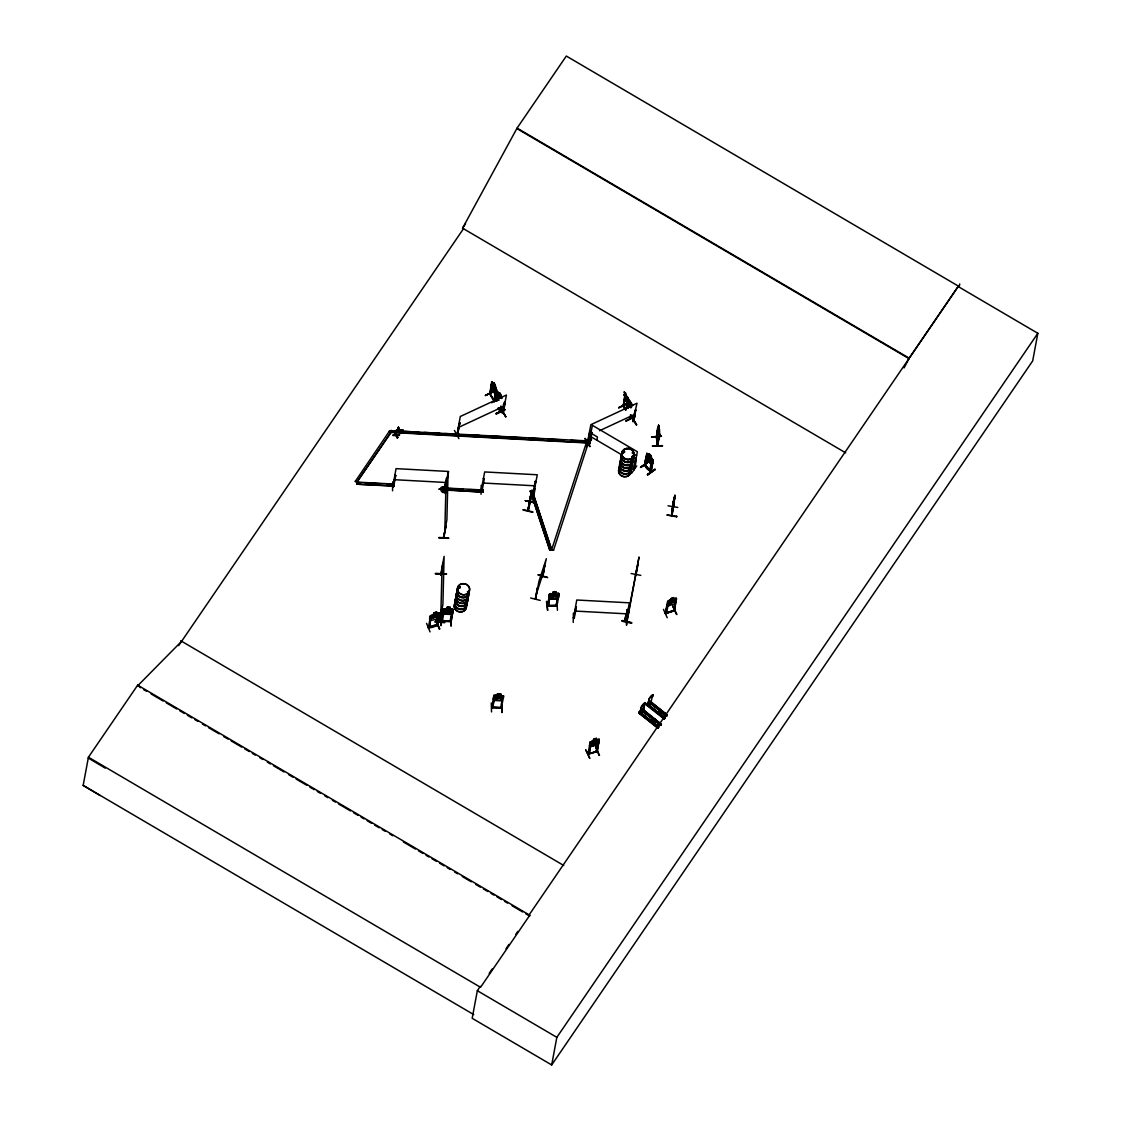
<?xml version="1.0" encoding="UTF-8"?>
<svg xmlns="http://www.w3.org/2000/svg" width="1121" height="1121" viewBox="0 0 1121 1121"><rect width="100%" height="100%" fill="white"/><g stroke="black" fill="none" stroke-linecap="round" stroke-linejoin="round"><path stroke-width="1.5" d="M443.874 491.138L443.986 486.808L441.59 489.232L442.963 491.166L444.631 490.704L444.056 486.92M535.32 598.698L537.463 587.698M542.452 576.698L546.305 558.72L538.921 581.463L535.586 599.259L535.81 598.39M657.565 431.893L657.957 437.919L657.999 433.407M529.35 502.46L529.701 500.877M529.378 502.362L531.522 493.913M529.827 499.826L530.723 495.398L527.781 510.475M529.687 502.754L532.363 491.11L531.424 492.75M392.728 481.82L392.546 490.788M395.657 475.696L394.774 475.332L395.657 475.696L393.667 486.78L392.742 485.911M444.729 622.071L434.822 621.819L444.673 622.73M441.226 574.232L441.114 574.947L441.128 574.134C421.65 572.593 457.971 574.246 442.711 574.12M438.815 537.477L448.666 538.038M449.913 489.681C416.97 488.406 470.119 489.975 444.505 489.583C443.566 487.621 448.274 476.285 446.48 478.443M439.67 620.754C440.763 629.89 444.21 588.847 439.474 621.861L440.119 620.866M440.791 574.022L441.17 574.849M441.66 610.104L441.996 610.931M443.58 536.791L443.566 537.702L446.887 519.85L448.092 472.011L445.205 490.508M443.173 563.905L442.851 563.078L441.114 575.031M444.448 489.134L446.48 478.121M443.93 536.805L443.636 537.197M443.986 486.808L444.757 490.578L447.181 478.737L446.817 479.536M444.042 536.511L443.902 537.716L445.99 525.763L443.468 537.505L444.056 536.342M445.205 490.157L445.373 489.12M445.962 486.374L445.317 493.857L445.583 484.664M445.654 525.749L445.976 526.576L445.99 525.763M534.044 492.848L533.092 492.021L533.834 492.932L537.267 474.772L484.678 471.941L481.273 490.059L482.422 489.345M484.3 478.695L483.417 478.653L484.3 478.695L482.198 490.087M534.661 488.21L533.96 497.178L534.675 488.238M535.123 481.441L536.006 481.806L535.123 481.441L533.148 492.848L533.021 492.077M573.237 622.393L573.377 613.215M576.39 606.755C572.439 630.254 573.672 611.94 576.376 607.078M627.185 609.81C629.596 607.148 621.805 623.57 626.064 620.151M573.518 618.119L576.755 600.001L629.343 602.832L626.121 620.908L625.238 620.109M627.2 609.502L625.028 620.852L626.008 620.978L625.028 620.544M626.737 616.27L626.583 625.266L626.303 616.046M658.714 430.744L658.812 427.073L659.344 432.005L658.77 435.228L658.223 430.828L658.069 436.097L659.078 430.926M360.205 482.633L356.856 482.45L355.287 481.133L356.926 482.1L393.737 484.076L393.625 486.178L356.814 484.188L356.926 482.1L391.089 432.075L588.315 442.697L588.371 440.945L391.075 430.674L398.053 431.053M356.926 482.1L391.033 432.426L391.145 430.338M440.623 625.49L441.422 616.326L441.114 625.462M440.833 615.247L442.038 567.408M441.17 625.518L441.422 616.326M451.146 621.721L453.22 609.544L452.225 608.941L443.51 608.913L441.282 621.188L443.468 609.852L444.35 609.894L442.375 621.258L441.506 620.459M442.823 612.655L443.678 614.07L451.287 614.476L452.534 613.187M444.827 530.892L446.032 483.053M446.214 490.129L446.326 488.041L483.137 490.017L483.025 492.105L446.214 490.129L446.326 488.041M443.51 608.913L446.929 608.759L447.097 607.246L450.32 607.428L447.097 607.246M444.35 609.894L443.454 610.16M441.492 621.258L451.048 621.721C448.89 621.398 451.987 615.499 452.225 610.314L453.108 610.679L450.936 621.763M451.034 626.05L451.301 616.858L451.132 625.84M452.225 610.314L453.108 610.679M453.108 609.544L452.281 608.899M491.516 711.933L491.306 702.965M492.862 707.015C492.918 710.546 493.955 693.437 494.739 696.673M494.081 700.541L493.226 699.042L493.913 695.384L503.609 696.015L500.358 695.398L500.611 693.941M497.234 695.076L495.636 695.496L495.16 698.033L496.575 699.21L501.409 698.369L501.886 695.833L500.358 695.3L500.723 693.899L497.486 693.717L497.332 695.23L493.913 695.384L491.881 707.771L492.68 707.799L494.753 696.365M497.486 693.815L500.723 693.997M501.619 707.799L500.555 708.22L501.633 707.491M494.081 700.443L501.676 700.849M501.704 703.329L501.984 712.564L501.76 703.343M502.628 696.786L503.511 697.15L502.628 696.786L500.653 708.192M391.033 432.426L389.449 431.123L391.033 432.426L588.259 443.033L588.371 440.945M636.041 575.115C636.294 574.989 635.831 574.527 635.593 574.821M673.329 505.375L672.936 507.687L674.001 498.509L672.194 511.26L673.315 504.618M672.292 511.274L673.287 502.516L672.768 505.907M657.228 445.752L656.402 436.531M657.102 444.995L659.61 433.841L657.649 444.967M657.368 445.303L657.27 444.406M438.801 537.94L448.666 538.374M588.945 443.033L589.94 443.594L591.916 432.51C590.094 429.946 586.886 446.284 589.996 443.313M634.122 469.531L633.001 469.251L633.954 469.783L637.359 451.721L592.406 425.349L588.819 443.313L589.674 443.804L591.916 432.51M662.399 445.612C632.286 446.985 682.563 445.443 652.604 445.85M659.288 712.48L660.577 711.457M674.772 495.538L674.015 504.548L674.267 500.372M657.635 431.053L657.873 428.754M672.474 509.705L672.558 508.696M674.506 497.584L674.604 496.575M668.298 602.061C667.485 608.157 667.149 612.655 665.496 613.762C664.921 612.304 668.999 599.987 667.612 602.65M666.477 613.075L666.463 613.411M673.539 610.427L675.557 599.497L676.369 599.217L674.478 610.623L665.664 613.691M624.271 394.214C624.033 396.259 624.173 392.826 625.21 394.956L627.76 405.41L624.243 395.012L627.844 405.662M672.418 508.92L672.88 505.655M641.548 707.841L640.988 712.704L643.104 710.476L644.533 704.689A3.293 0.715 -51.5 0 0 644.897 702.741A3.293 0.715 -51.5 0 0 641.913 705.88A3.293 0.715 -51.5 0 0 641.548 707.841L641.142 712.83L643.258 710.602L644.687 704.815A3.293 0.715 -51.5 0 0 645.065 702.867A3.293 0.715 -51.5 0 0 642.067 706.006A3.293 0.715 -51.5 0 0 641.702 707.968M649.213 699.952L648.821 704.941L650.923 702.713L652.212 696.8A3.293 0.715 -51.5 0 0 652.576 694.852A3.293 0.715 -51.5 0 0 649.577 697.991A3.293 0.715 -51.5 0 0 649.213 699.952L649.367 700.079A3.293 0.715 -51.5 0 1 649.746 698.117A3.293 0.715 -51.5 0 1 652.73 694.978A3.293 0.715 -51.5 0 1 652.366 696.926L652.212 696.8M672.754 505.963L673.525 501.199L673.427 502.082M674.085 500.751L673.483 505.109L674.113 501.676M674.155 501.381L674.169 500.625M673.665 504.492L673.777 503.693M674.772 495.79L674.422 498.999M676.594 516.823L676.706 516.094M677.785 507.435L668.032 505.823M676.608 516.781L666.869 514.987L676.664 516.375M673.903 502.208L674.169 500.302M673.749 501.662L674.127 499.111M443.846 486.738L443.65 488.055L441.59 489.232M430.52 615.807L428.334 627.984C428.895 626.891 429.918 626.779 437.358 624.887M591.089 742.929C589.856 739.986 590.122 757.151 588.861 753.27M674.492 498.158L674.786 496.085M674.225 498.663L673.048 507.603M441.226 574.513L443.187 563.092M460.241 587.012L459.358 587.642L459.4 586.591M467.667 592.154L467.849 592.392M467.695 592.463L468.354 591.972L467.387 591.72M624.187 451.034L623.08 452.239M623.388 451.553L623.907 452.394M624.817 451.861L623.654 452.688L623.178 451.371M631.698 456.709L632.426 456.345M644.827 464.416L650.853 472.025L653.095 460.1L646.817 453.262L644.547 465.229L650.881 471.955M650.923 471.619C642.067 466.756 644.757 461.782 647.209 454.678M650.951 471.549L650.614 470.638M626.653 621.637L629.203 609.852M627.059 621.609L639.04 556.997L635.551 575.634L635.705 574.33M638.115 563.765L635.887 575.704M631.585 623.15C624.117 619.24 613.79 620.488 631.599 623.08M631.081 573.518L640.806 575.367M100.147 795.518L83.164 785.401L88.433 757.221L137.673 685.155L529.785 915.24L529.63 916.039L525.693 913.727M140.545 687.734L137.673 685.155M356.814 484.188L393.695 485.827M392.953 435.41L395.839 434.668L392.953 435.41L396.049 435.494L397.395 438.031L396.736 435.242L399.552 434.71L396.442 434.864L395.124 432.061L396.442 434.864M395.124 432.061L395.082 432.3M396.274 430.548L396.722 429.707L399.174 429.791L396.274 430.548L399.426 430.394L396.316 430.324M396.049 435.494L392.995 435.186M397.787 437.456L396.736 435.242M399.132 430.03L398.445 427.199C397.703 431.725 407.091 429.511 399.819 429.763M398.011 427.998L398.445 427.199M397.395 438.031L397.829 437.218M396.694 435.466L399.132 435.312M402.873 429.847L400.029 430.604L402.831 430.072M399.552 434.71L399.09 435.551M401.164 432.356L400.729 433.154L400.071 430.366M392.784 486.29C394.746 486.892 392.588 484.973 392.798 486.794L396.035 468.634L448.624 471.465L445.093 490.69M393.737 484.076L386.983 484.062M395.671 475.374L392.798 486.738M446.34 489.176C442.305 499.756 435.985 481.245 446.284 488.966M444.448 488.7C446.004 488.406 445.513 490.227 444.519 489.078M457.032 434.584L460.269 416.508L506.426 395.04L503.063 412.78M457.256 434.584L459.792 422.855L457.592 433.855M457.116 434.542L457.9 433.449L456.864 434.303M457.69 433.883L459.792 422.855M178.673 645.598L463.548 228.628L462.623 228.081L517.075 128.116L566.315 56.05L958.427 286.121L528.706 915.507M426.569 623.36L430.044 631.88M436.027 573.798L445.892 574.274M430.492 615.709C427.101 622.337 433.771 620.277 437.652 618.316L439.488 612.935L430.394 615.723M428.292 627.284C432.384 629.708 447.601 619.465 428.306 627.662M429.259 627.704L431.207 616.368L430.38 616.62L431.207 616.368M429.203 627.816L431.333 616.662M433.645 614.42C433.098 611.281 440.511 611.94 433.799 613.047L433.505 614.322M436.475 613.551L436.798 612.024M435.789 620.74L439.754 629.105L435.915 620.67M436.545 625.462L438.591 614.098L439.418 613.846L438.703 614.392C434.009 632.608 439.082 626.317 439.418 613.846M436.854 625.098L436.742 625.112M439.586 622.057L442.907 604.205L444.112 556.366L440.665 574.835L440.819 573.742M442.375 621.258L442.263 620.488M494.109 391.285L485.407 395.545L494.039 391.411M447.685 607.554L449.633 607.666M496.211 389.646C492.539 411.673 493.913 395.671 496.645 390.374L494.319 401.64L489.639 393.681L491.797 381.911L493.534 384.013L492.609 383.326L492.722 388.272L495.146 390.963L494.922 386.647C496.211 385.428 493.086 380.495 493.576 384.153M491.544 387.964L490.017 394.48L492.007 382.499L490.185 394.088M491.166 385.638L491.881 381.869L492.483 382.303M446.929 608.661L445.233 609.025L444.757 611.562L446.172 612.739L449.199 612.893L451.02 611.898L451.483 609.362L449.955 608.815L450.32 607.428M493.478 384.195L493.786 382.653M450.138 620.95L450.25 621.721M495.272 385.246L496.547 389.772L494.137 401.514M494.165 400.197L494.627 401.5L489.933 393.541M496.141 400.575L497.808 391.902L496.449 400.435M496.575 401.304L497.92 392.546L498.046 393.415M496.869 401.164L497.458 397.997M481.441 490.059L481.526 489.204M498.831 397.226L498.873 393.653L499.546 396.862L498.228 396.75L499.826 397.717M483.137 490.017L469.685 489.653M483.025 492.105L446.27 489.779M501.255 395.335C501.648 399.651 499.756 389.057 499.391 394.242L498.537 393.373L498.635 398.305M500.947 405.998L499.686 410.832L500.569 410.945M499.77 410.875L500.358 407.708M501.073 406.867L500.148 411.659L500.583 411.015M501.381 406.727L500.526 411.323M503.357 413.089L505.165 401.752L502.362 413.032M504.394 402.117C501.788 406.18 504.212 414.546 502.334 413.117M505.767 416.662L500.947 408.801L505.753 416.648M525.385 500.625L535.081 502.684L525.371 500.751M530.275 491.208L532.167 490.409L551.658 549.766L549.836 550.215L530.275 491.208L532.195 490.269L530.317 502.194M528.047 509.803L531.816 491.278M498.088 694.025L500.022 694.137M534.997 503.007L525.371 500.667M501.493 707.449L492.848 707.127M503.609 695.917L501.605 700.905M501.339 708.276L503.511 696.842M538.108 574.975L547.651 577.553L538.178 574.737M537.337 588.077L535.67 599.189M544.61 565.727L542.872 576.867M543.026 574.456L544.722 565.334M540.21 600.394L530.625 597.997M549.836 550.215L530.331 490.858M551.658 549.766L553.508 550.313L549.893 549.865M547.454 605.452C546.516 607.512 550.117 605.256 547.384 605.424M550.327 595.139L548.169 606.223L550.313 594.831L549.416 594.845L550.313 594.831M547.637 610.314L546.445 601.543M480.306 986.354L477.336 990.698L472.179 1018.302L551.686 1064.95L1032.679 360.906L1037.836 333.301L958.329 286.64M552.891 593.499L553.031 592C557.838 590.389 554.517 593.513 557.417 593.724L556.955 596.26L552.121 597.479L550.705 596.428L551.182 593.892L552.793 593.457M553.634 592.252L555.568 592.196M586.479 442.445L588.259 443.341L586.479 442.445L551.728 549.416M557.165 605.228L556.128 605.971L558.188 594.915L559.057 594.578L558.174 594.606L556.016 605.971L557.165 605.578M586.311 446.873L591.496 439.194L587.194 445.738M557.039 605.186L548.309 605.382M587.46 442.473L590.865 424.677L637.008 403.21L632.819 421.37L633.954 421.244L632.917 421.328M588.483 441.618C588.931 441.001 592.252 417.04 587.824 442.711M588.427 442.417L590.389 431.01M557.431 610.272L556.871 601.066M589.674 443.804L589.071 442.655M589.968 446.382L587.908 444.126M596.834 440.203L597.437 436.98L591.58 433.547M627.256 403.574L618.652 407.764L627.312 403.448M625.378 394.536L623.248 406.657L625.364 396.988M625.938 409.992L623.248 405.788L624.929 396.274M623.346 406.685L624.929 394.83M623.64 406.545L623.374 405.368M625.98 409.095L628.054 399.482M626.289 408.955L627.171 404.219M626.709 408.24L627.76 399.637M627.017 408.1L627.606 404.947M627.998 408.254L629.189 401.949L628.727 407.399M628.306 408.114L628.909 405.115M626.261 420.571C653.725 407.568 607.218 430.702 634.934 416.255M630.422 418.595L630.534 414.63M631.263 415.218L630.731 418.455L630.394 417.208M630.38 418.511L630.969 415.359M631.557 416.802L636.742 424.831L631.599 416.97M632.819 421.37L635.761 409.908L633.813 421.356M634.976 410.286L632.987 421.65L633.855 420.515M636.266 425.055L631.515 416.816M631.501 473.426L636.7 465.93M633.267 469.04C634.276 472.852 637.218 458.209 635.341 457.999L633.309 469.026M640.918 467.499L648.344 461.852M590.249 741.99L589.464 745.647L590.291 746.782L597.381 744.498M593.401 740.701C592.855 737.562 600.281 738.207 593.57 739.328L593.317 740.687L590.192 742.102L587.979 753.971L596.596 751.322M588.945 754.055L589.071 753.256M589.029 753.971L590.977 742.634M585.849 749.963L589.786 758.16M644.883 464.851L646.873 453.851M594.088 739.314L595.91 738.753M646.579 459.218L645.135 465.719M651.581 436.994L661.446 436.307L651.623 436.84M651.315 455.981L651.483 461.544L650.222 461.488L647.378 457.102L647.854 454.565L649.003 455.266L649.269 453.725L648.947 455.14L646.803 453.416M596.232 739.832L596.554 738.305M599.511 755.358L595.685 746.95M647.42 474.561L655.154 469.461L647.7 475.122M598.348 740.378L596.302 751.743L598.348 740.378L599.189 740.112L597.325 751.476L588.077 753.943M657.074 431.515C658.84 417.11 658.938 448.582 658.784 431.487L658.882 435.074M621.987 620.614L631.669 622.659M657.298 445.808L659.512 433.855L658.559 425.111L656.317 436.84M651.217 471.773L653.207 460.717C651.847 457.522 648.541 474.183 650.74 470.764M656.738 436.994L658.742 425.868L656.346 437.779M650.222 471.24L652.324 461.656M656.766 437.807L657.354 434.57M658.77 434.934L658.139 429.245L658.307 430.366L659.218 426.218L658.868 427.718L658.616 426.709M652.338 463.786L653.011 460.156M658.784 428.18L658.602 433.463M659.316 428.839L658.559 425.111M657.887 434.065L657.943 429.749L658.251 437.568L659.12 426.218M659.498 432.412L659.54 429.161M659.61 433.841L657.635 445.78L656.822 437.526M551.686 1064.95L556.843 1037.345L1037.836 333.301M673.175 502.586L673.875 498.859M672.586 507.729L674.912 495.02M674.436 498.397L674.169 500.358L674.534 497.444M675.108 495.846L671.591 515.632L672.712 506.524M674.113 503.735L671.927 515.674L674.071 500.316M657.915 728.188L638.802 712.97L639.46 711.569L658.994 727.053L639.699 711.905M640.427 710.041L640.385 711.401L641.576 709.173L640.609 710.182M641.829 709.761L641.352 710.504L641.394 709.018M644.099 710.98L644.463 710.154L642.375 708.5M663.464 609.376L667.233 617.769M664.501 718.841L646.873 703.946L665.117 718.197M647.125 703.68L663.534 717.412M648.092 702.152L648.05 703.512L649.255 701.284L648.05 703.512M649.577 703.007L649.073 701.129M649.101 705.908L651.988 702.979M670.61 600.029L670.904 598.586C680.405 594.438 657.102 606.321 675.571 598.166L676.481 598.404L674.169 610.202M651.777 703.091L651.876 702.517M671.367 598.642L673.146 598.011M650.096 721.153L653.235 717.972M670.652 599.945L669.083 600.926L668.606 603.462L669.896 604.023L674.366 601.431L674.842 598.894L673.441 598.964L673.805 597.521M676.888 614.364L672.642 605.929L676.524 614.49M675.557 599.497C673.553 613.79 677.715 609.249 665.328 613.425L667.598 601.445L668.677 600.646M675.655 601.991L676.327 598.362M657.761 713.264L660.9 710.069M656.065 726.086L659.232 722.751M659.807 715.072L663.015 711.583M661.684 716.403L664.823 713.208M904.087 367.898L909.201 358.188L958.427 286.121M959.1 287.34L959.744 283.921M627.914 614.925L636.966 568.039M442.963 491.166L443.524 486.934M641.674 710.77L641.801 710.111M502.46 412.682L503.259 413.117M587.614 442.024L588.637 442.01M587.656 441.898L588.651 441.94M523.185 509.635L532.811 511.891M530.667 496.827L531.228 494.319M530.373 497.318L530.037 498.803M523.073 510.041L532.713 512.269M530.219 498.761L530.261 499.63L530.247 498.565M532.363 491.11L531.83 491.825M641.338 709.663L640.778 709.999M648.751 701.634L648.513 702.363L648.989 701.76M648.414 701.844L648.33 702.026M536.861 592.505L544.245 569.762M553.508 550.313L588.315 443.005M531.929 490.76L528.173 510.756L530.429 501.704M674.478 609.824L673.735 610.847M673.567 610.146L674.38 609.852M642.109 710.672L641.212 709.999M648.779 702.321L649.451 702.391M596.358 751.014L597.283 750.72M597.297 751.098L596.61 751.364M442.15 490.774L443.608 487.173M529.911 501.746L527.837 510.559M651.301 471.38L645.402 465.397M641.366 710.532L640.75 709.523M625.63 410.132L622.884 405.382M630.689 418.329L629.974 417.306M489.709 393.387L490.353 394.172M458.629 586.844L459.89 586.563M458.993 586.647L459.232 587.572M460.353 587.6L460.156 586.703A6.166 5.577 10.6 0 0 458.811 587.544L460.156 587.67M632.384 456.261L632.72 456.836M441.646 490.059L443.538 487.06M533.218 492.497L534.114 492.441L533.078 492.455M574.456 617.755L573.321 617.755M648.947 701.998L667.037 716.137L649.493 701.872L648.877 702.517M441.296 620.88L451.217 621.328L442.459 620.544M492.848 707.323L491.965 707.365M660.844 725.063L641.352 710.378M664.277 719.15L646.467 705.081L647.574 703.918L662.567 715.899M586.745 445.429L591.454 439.418M635.341 457.999L635.929 458.699L632.987 457.046M633.799 469.363L633.463 468.648M465.579 223.752L462.553 228.18L845.682 452.842M355.217 481.484L389.449 431.123M489.19 973.336L492.161 969.006M505.991 948.758L508.948 944.414M515.87 934.297L517.846 931.411M529.785 915.24L480.545 987.307L88.433 757.221M674.562 603.701L675.753 601.963L674.618 603.729L667.626 606.195L666.855 605.2M659.386 711.975L661.096 711.681M652.814 721.321L653.725 720.663M660.759 713.376L661.432 712.003M442.739 488.069L443.706 486.752L441.996 488.504M598.6 742.957L597.311 744.47L590.291 746.782M597.353 744.568L598.572 742.859M585.078 438.605L589.814 446.634M638.844 712.942L657.971 728.118M639.026 712.662L639.643 712.017M547.258 605.886L556.997 605.634M589.688 758.371L585.793 750.005M548.884 597.563L549.724 598.936L557.221 598.684L558.468 597.409L559.043 593.682L558.216 593.205L549.472 594.018L550.733 593.555M547.328 605.494L547.482 606.251L549.57 594.032L548.786 597.675L549.64 598.992L557.221 598.782L558.468 597.311M460.072 587.278L459.974 587.376A6.166 5.577 10.6 0 0 458.713 588.049M639.46 711.569L641.534 713.222L641.156 714.203L644.323 710.868M648.274 702.292L649.255 701.284M642.025 709.327L639.348 712.143L658.588 727.473M658.195 727.823L639.082 712.55L642.249 709.215L661.46 724.418M664.683 718.715L646.733 704.731L649.914 701.326M648.653 704.815L650.769 702.587L666.07 714.708M666.925 714.722L663.73 718.197L666.897 714.862L651.259 702.405M452.422 613.075L451.217 614.336L443.776 613.93M392.602 486.374L393.569 486.388M481.245 489.695L482.38 489.709L481.455 489.639M533.904 492.876L533.05 492.806M137.519 685.968L181.63 641.268M442.249 620.908L441.352 620.824M501.451 707.799L491.895 707.309M658.475 437.933L657.621 431.025M639.068 712.62L658.377 727.697M633.799 421.314L632.875 421.076M652.492 463.8L651.427 464.43L646.537 458.965M651.315 456.079L649.199 453.781M648.288 462.006L640.525 467.345L648.344 462.104M640.567 467.359L648.022 461.726M653.081 460.213L651.147 457.382M653.207 460.717L652.366 460.269M454.439 430.464L458.909 438.633M589.926 446.41L585.162 438.381L586.255 441.506M459.246 586.437L458.895 587.194M652.422 463.716L651.385 464.332L646.593 458.979L646.13 456.906L646.509 459.05M433.603 614.336L432.005 615.247L431.529 617.783L432.846 618.414L437.386 615.99L437.863 613.453L436.587 613.481M593.373 740.603L591.762 741.527L591.285 744.064L592.603 744.68L597.157 742.256L597.633 739.72L596.19 739.734L599.245 739.215L597.115 751.154M495.076 393.863L491.334 387.712L491.11 385.554L491.334 387.712L494.978 393.905L495.762 393.457M493.843 386.871L495.552 388.02L494.277 387.908L495.02 391.243L493.913 387.67L492.315 386.703L493.632 386.815L492.946 383.606L493.885 386.815M499.812 396.89L501.465 398.137L500.19 397.955M436.531 624.691L437.428 624.481M596.414 750.888L596.512 751.729M597.157 751.532L588.301 754.251M548.351 605.858L547.454 605.788M459.19 423.5L459.96 423.135M504.562 402.397L505.333 402.033M629.624 402.677L629.484 401.808M589.772 431.669L590.557 431.291M635.145 410.566L635.929 410.188M588.581 442.347L587.754 442.725M492.469 382.219L496.547 389.772M492.133 383.368L492.007 382.499M493.829 391.075L485.351 395.405M496.645 390.374L495.916 389.786M499.349 394.102L497.752 392.056L501.886 398.459M498.719 400.239L497.121 395.545L497.402 397.731M491.657 402.747L497.416 400.015M458.209 427.549L504.352 406.082M496.141 413.467L504.772 409.389L496.141 413.705M496.323 414.027L504.982 410.006M624.229 392.014L626.331 395.783L625.504 392.911M632.748 405.298L630.016 401.22L625.686 398.726M630.591 405.942L627.998 397.647L630.394 405.27M626.583 398.796L625.574 398.782M626.555 402.551L627.97 405.606M629.876 406.489L628.405 404.359L628.11 401.038L631.487 404.331M588.805 435.719L591.874 434.289M599.567 430.702L634.948 414.252M647.504 704.002L646.761 704.703M673.483 599.048L676.369 598.46M675.683 599.791L676.509 599.497M665.566 612.921L673.651 610.497M673.581 610.581L665.664 613.355M457.242 434.205L457.802 433.491M631.754 456.667L632.496 457.172M467.807 591.566L468.102 591.944M598.474 740.673L599.301 740.406M588.217 753.901L588.903 753.676M589.632 443.398L589.282 442.711M500.947 408.647L505.795 416.816M547.609 610.314L546.964 601.332M652.338 719.374L653.809 720.271M653.109 721.153L651.847 720.747M501.339 708.234L491.713 707.715L492.764 707.015M481.189 485.323L481.035 494.305M439.334 629.203L435.831 620.516M599.09 755.47L595.587 746.782M658.545 428.867L658.798 431.823M657.06 431.417L657.859 440.581M459.526 587.656L460.213 586.858M659.694 434.654L659.274 433.855M661.362 436.055L651.581 437.106M656.486 437.54L656.738 436.419L656.388 437.246M553.143 592.14L556.156 592.056M547.412 606.237L556.983 605.971L559.155 593.766L558.216 593.303M436.041 573.672L445.934 574.036M403.294 431.333L419.002 432.188M424.242 432.468L439.95 433.309M445.177 433.589L459.148 434.345M466.126 434.724L480.082 435.466M487.075 435.845L501.031 436.601M508.009 436.98L521.98 437.722M528.958 438.101L542.928 438.857M548.155 439.138L563.863 439.978M570.841 440.357L584.812 441.099M482.605 482.997L535.193 485.827M393.961 479.676L446.564 482.506M365.222 482.899L380.285 483.712M449.605 488.56L462.987 489.288M574.681 611.043L627.27 613.874M449.955 608.913L452.211 609.039M660.507 713.306L659.372 712.62M467.807 592.07L467.779 592.21A6.166 5.577 10.6 0 1 463.141 600.352A6.166 5.577 10.6 0 1 456.583 593.009M494.403 401.234L490.171 394.214M500.148 411.589L498.242 408.282M439.516 613.033L438.605 612.753M599.287 739.314L590.192 742.102M531.466 492.609L532.055 490.69L530.233 497.332M459.708 586.619L459.96 586.759A6.264 5.661 10.6 0 0 458.713 587.656M590.977 432.328L591.748 432.762M517.075 128.116L909.201 358.188M516.991 128.635L909.103 358.706M632.09 452.954L636.574 455.588M590.347 436.391L621.805 454.86M632.3 461.011L635.285 462.763M180.705 640.736L563.765 865.496M143.558 689.513L146.585 691.279M151.111 693.941L163.19 701.031M166.216 702.797L176.796 709.004M179.808 710.784L184.334 713.432M187.361 715.212L191.887 717.874M194.914 719.64L197.941 721.42M202.467 724.068L205.493 725.848M208.506 727.613L219.085 733.821M223.611 736.483L228.138 739.131M231.164 740.911L241.73 747.118M244.756 748.884L249.282 751.546M252.309 753.312L255.336 755.092M259.862 757.754L262.889 759.52M267.415 762.182L270.427 763.947M273.454 765.727L284.033 771.935M288.559 774.583L293.085 777.245M296.112 779.025L306.678 785.218M309.704 786.998L314.23 789.66M317.257 791.426L320.284 793.192M324.81 795.854L327.822 797.634M332.362 800.282L335.375 802.061M338.402 803.827L350.481 810.917M353.507 812.697L358.033 815.359M361.06 817.125L364.073 818.905M367.099 820.67L371.626 823.332M374.652 825.098L379.178 827.76M382.205 829.54L385.218 831.306M389.758 833.968L392.77 835.734M403.35 841.941L415.429 849.031M418.455 850.811L422.981 853.459M426.008 855.239L429.021 857.005M432.047 858.784L436.573 861.432M439.6 863.212L444.126 865.874M447.153 867.64L450.166 869.42M454.706 872.068L457.718 873.848M462.258 876.51L471.31 881.821M475.85 884.483L480.377 887.145M483.403 888.911L487.929 891.573M490.956 893.339L493.969 895.119M496.995 896.884L501.521 899.546M504.548 901.326L507.561 903.092M512.101 905.754L522.666 911.962M477.336 990.698L556.843 1037.345M83.164 785.401L473.763 1014.603M88.279 758.034L105.262 768.137M624.131 392.056L625.49 392.981M624.565 392.798L625.644 394.284L624.873 393.737M624.229 394.368L628.026 397.633M624.943 397.661L630.1 401.178L631.375 404.429M630.899 407.61L627.97 405.536L630.969 407.722M650.11 701.214L666.463 714.287M651.217 702.517L666.224 714.469M650.867 702.951L665.846 714.932M650.362 703.47L664.08 714.273M646.873 703.946L665.061 718.253M642.445 709.103L660.171 723.269M643.538 710.406L661.278 724.53M643.104 710.476L661.124 724.783M643.188 710.84L660.914 725.007M642.697 711.359L659.148 724.334M623.248 405.788L624.831 409.179M655.154 469.503L647.349 474.744L654.86 469.139M627.774 405.368L629.442 407.231L627.732 405.424M666.911 605.074L667.71 606.125M442.935 612.556L443.762 614.028M625.224 394.69L625.658 395.419M627.27 403.686L618.652 407.764M627.9 397.689L626.331 395.783L629.063 404.317L626.499 400.772M500.765 397.142L499.307 394.69L499.91 397.072M497.346 397.717L498.803 400.197M498.593 407.862L500.484 411.351M498.299 408.002L500.176 411.127M398.053 427.76L399.174 429.791M394.732 432.636L395.797 434.892M398.403 427.423L399.777 429.988M399.426 430.394L400.772 432.93M396.091 435.27L397.437 437.793M504.772 409.627L496.113 413.663M438.843 616.676L437.652 618.316M500.849 396.694L501.535 398.473M532.097 490.76L551.126 548.127M445.023 489.975L444.07 487.046L444.631 490.704M657.943 428.236L658.195 430.38M632.258 461.277A6.137 5.549 10.6 0 1 624.607 467.681A6.137 5.549 10.6 0 1 622.099 458.237M633.393 455.336A6.166 5.577 10.6 0 1 625.714 461.768A6.166 5.577 10.6 0 1 623.192 452.281M632.833 458.377A6.166 5.577 10.6 0 1 625.924 465.005A6.166 5.577 10.6 0 1 621.623 456.429M633.309 455.841A6.166 5.577 10.6 0 1 625.616 462.286A6.166 5.577 10.6 0 1 623.094 452.786M633.435 455.658A6.264 5.661 10.6 0 1 625.616 462.188A6.264 5.661 10.6 0 1 623.066 452.548M632.734 458.895A6.166 5.577 10.6 0 1 625.826 465.509A6.166 5.577 10.6 0 1 621.524 456.948M632.861 458.699A6.264 5.661 10.6 0 1 625.84 465.425A6.264 5.661 10.6 0 1 621.468 456.709M632.258 461.558A6.18 5.591 10.6 0 1 624.537 468.018A6.18 5.591 10.6 0 1 622.015 458.489M631.109 467.583A6.166 5.577 10.6 0 1 623.416 474.015A6.166 5.577 10.6 0 1 620.894 464.528M631.768 464.024A6.166 5.577 10.6 0 1 624.873 470.638A6.166 5.577 10.6 0 1 620.558 462.062M631.207 467.065A6.166 5.577 10.6 0 1 623.514 473.496A6.166 5.577 10.6 0 1 620.992 464.01M632.174 461.726A6.137 5.549 10.6 0 1 624.523 468.144A6.137 5.549 10.6 0 1 622.015 458.685M631.684 464.528A6.166 5.577 10.6 0 1 624.775 471.156A6.166 5.577 10.6 0 1 620.459 462.581M630.633 469.965A6.137 5.549 10.6 0 1 623.752 476.551A6.137 5.549 10.6 0 1 619.479 468.018M631.81 464.332A6.264 5.661 10.6 0 1 624.789 471.058A6.264 5.661 10.6 0 1 620.417 462.356M630.647 470.133A6.18 5.591 10.6 0 1 623.724 476.775A6.18 5.591 10.6 0 1 619.395 468.172M469.195 592.056A6.166 5.577 10.6 0 1 461.32 597.031A6.166 5.577 10.6 0 1 457.802 588.651M469.096 592.561A6.166 5.577 10.6 0 1 461.235 597.535A6.166 5.577 10.6 0 1 457.704 589.156M469.082 590.753A6.264 5.661 10.6 0 1 462.062 597.479A6.264 5.661 10.6 0 1 457.69 588.777M467.891 592.561A6.264 5.661 10.6 0 1 465.874 599.945A6.264 5.661 10.6 0 1 457.55 598.488A6.264 5.661 10.6 0 1 458.111 590.851M457.228 591.692A6.166 5.577 10.6 0 1 458.237 590.585M467.765 592.771A6.166 5.577 10.6 0 1 462.244 600.87A6.166 5.577 10.6 0 1 457.144 592.196M468.088 598.054A6.18 5.591 10.6 0 1 460.199 603.056A6.18 5.591 10.6 0 1 456.653 594.634M466.252 605.228A6.137 5.549 10.6 0 1 460.171 611.898A6.137 5.549 10.6 0 1 454.439 604.583M467.387 599.287A6.166 5.577 10.6 0 1 459.694 605.718A6.166 5.577 10.6 0 1 457.186 596.232M466.854 602.65A6.264 5.661 10.6 0 1 459.834 609.362A6.264 5.661 10.6 0 1 455.462 600.66M467.289 599.791A6.166 5.577 10.6 0 1 461.193 606.503A6.166 5.577 10.6 0 1 455.434 599.146M456.079 597.843A6.166 5.577 10.6 0 1 457.088 596.736M467.457 599.441A6.264 5.661 10.6 0 1 461.249 606.251A6.264 5.661 10.6 0 1 455.406 598.796M456.065 597.451A6.264 5.661 10.6 0 1 457.088 596.33M466.826 602.327A6.166 5.577 10.6 0 1 459.918 608.941A6.166 5.577 10.6 0 1 455.602 600.38M466.897 604.289A6.166 5.577 10.6 0 1 459.035 609.278A6.166 5.577 10.6 0 1 455.518 600.884M466.294 605.284A6.18 5.591 10.6 0 1 460.156 612.01A6.18 5.591 10.6 0 1 454.383 604.639M468.046 598.292A6.18 5.591 10.6 0 1 460.156 603.294A6.18 5.591 10.6 0 1 456.611 594.873M433.519 614.784L433.042 617.321L435.873 616.452L436.349 613.916L433.519 614.784M434.317 613.047L436.139 612.486L434.317 613.047M446.845 609.109L446.382 611.646L449.395 611.814L449.871 609.278L446.845 609.109M493.394 384.643L492.918 387.179L494.375 389.646L494.837 387.109L493.394 384.643M493.955 383.494L494.795 385.54L493.955 383.494M499.868 393.541L500.709 395.573L499.868 393.541M497.248 695.581L496.771 698.117L499.798 698.285L500.274 695.749L497.248 695.581M552.793 593.85L552.317 596.386L555.329 596.302L555.806 593.766L552.793 593.85M593.289 741.065L592.813 743.601L595.643 742.733L596.106 740.196L593.289 741.065M648.919 455.715L648.442 458.251L650.418 460.395L650.895 457.858L648.919 455.715M649.563 454.509L650.755 456.345L649.563 454.509M670.568 600.394L670.092 602.93L672.88 601.949L673.357 599.413L670.568 600.394M652.17 722.807L655.337 719.472L652.17 722.807M654.005 724.292L657.186 720.957L654.005 724.292M657.481 727.053L660.647 723.704L657.481 727.053M669.517 600.912L671.115 601.809L668.845 604.107L671.661 601.879L674.001 602.285L672.348 601.36L674.534 599.189L671.829 601.262L669.517 600.912M432.44 615.247L434.079 616.228L431.767 618.456L434.626 616.326L437.008 616.844L435.326 615.835L437.54 613.733L434.794 615.709L432.44 615.247M592.21 741.527L593.836 742.494L591.524 744.722L594.396 742.606L596.778 743.111L595.097 742.102L597.311 740.014L594.55 741.976L592.21 741.527M551.602 594.018L553.354 595.517L550.915 597.185L553.956 595.783L556.548 596.989L554.699 595.475L557.011 593.864L554.124 595.181L551.602 594.018M445.654 609.179L447.405 610.847L444.967 612.346L447.994 611.169L450.6 612.598L448.75 610.903L451.09 609.516L448.162 610.567L445.654 609.179M496.043 695.651L497.808 697.318L495.356 698.817L498.397 697.64L501.003 699.07L499.139 697.388L501.465 695.945L498.565 697.038L496.043 695.651M651.287 461.838L649.676 458.559L647.602 457.886L649.283 457.774L648.246 454.79L649.76 457.914L651.791 458.629L650.152 458.727L651.287 461.838M626.625 396.792L625.434 395.951L627.143 401.22L628.335 402.061L626.625 396.792M630.955 404.135L628.559 402.453L629.427 405.087L631.81 406.769L630.955 404.135M623.458 457.648A6.18 5.591 10.6 0 0 633.827 455.687A6.18 5.591 10.6 0 0 626.457 448.414A6.18 5.591 10.6 0 0 623.458 457.648A6.18 5.591 10.6 0 0 633.813 455.771A6.18 5.591 10.6 0 0 626.429 448.498A6.18 5.591 10.6 0 0 623.43 457.732M623.444 457.872A6.137 5.549 10.6 0 0 633.729 455.925A6.137 5.549 10.6 0 0 626.415 448.708A6.137 5.549 10.6 0 0 623.444 457.872M459.064 592.911A6.18 5.591 10.6 0 0 469.447 590.949A6.18 5.591 10.6 0 0 462.062 583.677A6.18 5.591 10.6 0 0 459.064 592.911M459.05 592.995A6.18 5.591 10.6 0 0 469.419 591.047A6.18 5.591 10.6 0 0 462.048 583.775A6.18 5.591 10.6 0 0 459.05 592.995M456.093 602.173A6.137 5.549 10.6 0 0 455.084 603.28A6.18 5.591 10.6 0 1 456.037 602.215"/></g></svg>
